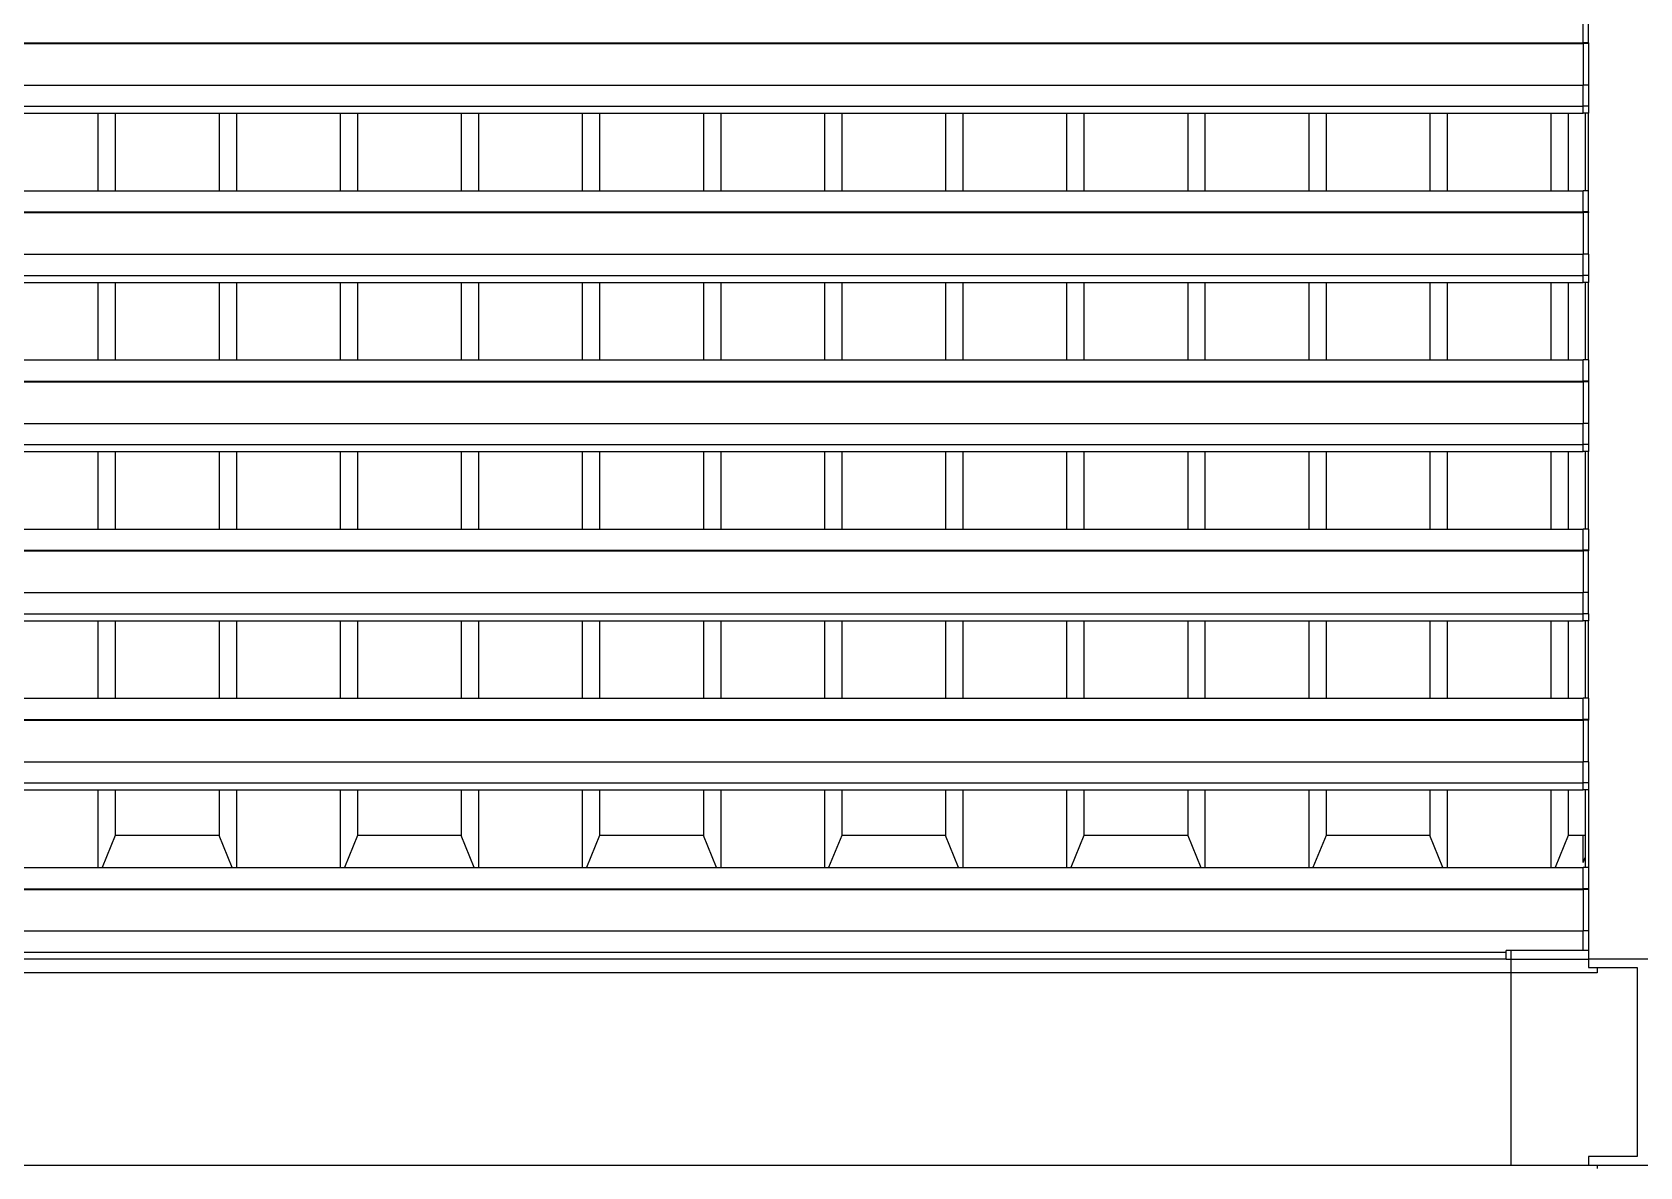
# Model space of a CAD drawing. Extents: x -34 to 34, y -12.8 to 11.9.
# Drawn here: x -13.602 to -11.727, y 9.268 to 10.591 of the extents above; entities that cross this region are included whole.
import ezdxf

# ---------------------------------------------------------------- set-up
doc = ezdxf.new("R2010")
doc.units = 0
doc.layers.get('0').update_dxf_attribs({"linetype": 'CONTINUOUS'})
doc.layers.add('SECTIONCUTEDGES', color=7, linetype='CONTINUOUS')

msp = doc.modelspace()

# ---------------------------------------------------------------- linework, layer by layer
for p, q in [((-11.7932, 10.5783), (-11.7932, 10.603)), ((-11.7872, 10.5783), (-11.7872, 10.603)), ((-15.4172, 10.5783), (-11.7932, 10.5783)), ((-15.4172, 10.5775), (-11.7932, 10.5775)), ((-11.7932, 10.5783), (-11.7932, 10.5775)), ((-11.7872, 10.5783), (-11.7932, 10.5783)), ((-11.7932, 10.5775), (-11.7932, 10.529)), ((-11.7872, 10.5775), (-11.7932, 10.5775)), ((-11.7872, 10.5783), (-11.7872, 10.5775)), ((-11.7872, 10.5775), (-11.7872, 10.529)), ((-15.4172, 10.529), (-11.7932, 10.529)), ((-11.7932, 10.5043), (-11.7932, 10.529)), ((-11.7872, 10.529), (-11.7932, 10.529)), ((-11.7872, 10.529), (-11.7872, 10.5043)), ((-15.4172, 10.5043), (-11.7932, 10.5043)), ((-11.7932, 10.4961), (-11.7932, 10.5043)), ((-11.7872, 10.5043), (-11.7932, 10.5043)), ((-11.7872, 10.5043), (-11.7872, 10.4961)), ((-13.6465, 10.4961), (-13.5255, 10.4961)), ((-13.5255, 10.4961), (-13.5255, 10.4057)), ((-13.5255, 10.4961), (-13.5053, 10.4961)), ((-13.5053, 10.4961), (-13.5053, 10.4057)), ((-13.5053, 10.4961), (-13.3842, 10.4961)), ((-13.3842, 10.4961), (-13.3842, 10.4057)), ((-13.3842, 10.4961), (-13.3641, 10.4961)), ((-13.3641, 10.4961), (-13.3641, 10.4057)), ((-13.3641, 10.4961), (-13.243, 10.4961)), ((-13.243, 10.4961), (-13.243, 10.4057)), ((-13.243, 10.4961), (-13.2229, 10.4961)), ((-13.2229, 10.4961), (-13.2229, 10.4057)), ((-13.2229, 10.4961), (-13.1018, 10.4961)), ((-13.1018, 10.4961), (-13.1018, 10.4057)), ((-13.1018, 10.4961), (-13.0817, 10.4961)), ((-13.0817, 10.4961), (-13.0817, 10.4057)), ((-13.0817, 10.4961), (-12.9606, 10.4961)), ((-12.9606, 10.4961), (-12.9606, 10.4057)), ((-12.9606, 10.4961), (-12.9405, 10.4961)), ((-12.9405, 10.4961), (-12.9405, 10.4057)), ((-12.9405, 10.4961), (-12.8194, 10.4961)), ((-12.8194, 10.4961), (-12.8194, 10.4057)), ((-12.8194, 10.4961), (-12.7992, 10.4961)), ((-12.7992, 10.4961), (-12.7992, 10.4057)), ((-12.7992, 10.4961), (-12.6782, 10.4961)), ((-12.6782, 10.4961), (-12.6782, 10.4057)), ((-12.6782, 10.4961), (-12.658, 10.4961)), ((-12.658, 10.4961), (-12.658, 10.4057)), ((-12.658, 10.4961), (-12.537, 10.4961)), ((-12.537, 10.4961), (-12.537, 10.4057)), ((-12.537, 10.4961), (-12.5168, 10.4961)), ((-12.5168, 10.4961), (-12.5168, 10.4057)), ((-12.5168, 10.4961), (-12.3958, 10.4961)), ((-12.3958, 10.4961), (-12.3958, 10.4057)), ((-12.3958, 10.4961), (-12.3756, 10.4961)), ((-12.3756, 10.4961), (-12.3756, 10.4057)), ((-12.3756, 10.4961), (-12.2546, 10.4961)), ((-12.2546, 10.4961), (-12.2546, 10.4057)), ((-12.2546, 10.4961), (-12.2344, 10.4961)), ((-12.2344, 10.4961), (-12.2344, 10.4057)), ((-12.2344, 10.4961), (-12.1134, 10.4961)), ((-12.1134, 10.4961), (-12.1134, 10.4057)), ((-12.1134, 10.4961), (-12.0932, 10.4961)), ((-12.0932, 10.4961), (-12.0932, 10.4057)), ((-12.0932, 10.4961), (-11.9722, 10.4961)), ((-11.9722, 10.4961), (-11.9722, 10.4057)), ((-11.9722, 10.4961), (-11.952, 10.4961)), ((-11.952, 10.4961), (-11.952, 10.4057)), ((-11.952, 10.4961), (-11.831, 10.4961)), ((-11.831, 10.4961), (-11.831, 10.4057)), ((-11.831, 10.4961), (-11.8108, 10.4961)), ((-11.8108, 10.4961), (-11.8108, 10.4057)), ((-11.8108, 10.4961), (-11.7932, 10.4961)), ((-11.7909, 10.4961), (-11.7932, 10.4961)), ((-11.7909, 10.4961), (-11.7909, 10.4057)), ((-11.7872, 10.4961), (-11.7909, 10.4961)), ((-11.7872, 10.4057), (-11.7872, 10.4961)), ((-13.6465, 10.4057), (-13.5255, 10.4057)), ((-13.5255, 10.4057), (-13.5053, 10.4057)), ((-13.5053, 10.4057), (-13.3842, 10.4057)), ((-13.3842, 10.4057), (-13.3641, 10.4057)), ((-13.3641, 10.4057), (-13.243, 10.4057)), ((-13.243, 10.4057), (-13.2229, 10.4057)), ((-13.2229, 10.4057), (-13.1018, 10.4057)), ((-13.1018, 10.4057), (-13.0817, 10.4057)), ((-13.0817, 10.4057), (-12.9606, 10.4057)), ((-12.9606, 10.4057), (-12.9405, 10.4057)), ((-12.9405, 10.4057), (-12.8194, 10.4057)), ((-12.8194, 10.4057), (-12.7992, 10.4057)), ((-12.7992, 10.4057), (-12.6782, 10.4057)), ((-12.6782, 10.4057), (-12.658, 10.4057)), ((-12.658, 10.4057), (-12.537, 10.4057)), ((-12.537, 10.4057), (-12.5168, 10.4057)), ((-12.5168, 10.4057), (-12.3958, 10.4057)), ((-12.3958, 10.4057), (-12.3756, 10.4057)), ((-12.3756, 10.4057), (-12.2546, 10.4057)), ((-12.2546, 10.4057), (-12.2344, 10.4057)), ((-12.2344, 10.4057), (-12.1134, 10.4057)), ((-12.1134, 10.4057), (-12.0932, 10.4057)), ((-12.0932, 10.4057), (-11.9722, 10.4057)), ((-11.9722, 10.4057), (-11.952, 10.4057)), ((-11.952, 10.4057), (-11.831, 10.4057)), ((-11.831, 10.4057), (-11.8108, 10.4057)), ((-11.8108, 10.4057), (-11.7932, 10.4057)), ((-11.7932, 10.381), (-11.7932, 10.4057)), ((-11.7909, 10.4057), (-11.7932, 10.4057)), ((-11.7872, 10.4057), (-11.7909, 10.4057)), ((-11.7872, 10.381), (-11.7872, 10.4057)), ((-15.4172, 10.381), (-11.7932, 10.381)), ((-15.4172, 10.3802), (-11.7932, 10.3802)), ((-11.7932, 10.381), (-11.7932, 10.3802)), ((-11.7872, 10.381), (-11.7932, 10.381)), ((-11.7932, 10.3802), (-11.7932, 10.3317)), ((-11.7872, 10.3802), (-11.7932, 10.3802)), ((-11.7872, 10.381), (-11.7872, 10.3802)), ((-11.7872, 10.3317), (-11.7872, 10.3802)), ((-15.4172, 10.3317), (-11.7932, 10.3317)), ((-11.7932, 10.3071), (-11.7932, 10.3317)), ((-11.7872, 10.3317), (-11.7932, 10.3317)), ((-11.7872, 10.3317), (-11.7872, 10.3071)), ((-15.4172, 10.3071), (-11.7932, 10.3071)), ((-13.6465, 10.2988), (-13.5255, 10.2988)), ((-13.5255, 10.2988), (-13.5255, 10.2084)), ((-13.5255, 10.2988), (-13.5053, 10.2988)), ((-13.5053, 10.2988), (-13.5053, 10.2084)), ((-13.5053, 10.2988), (-13.3842, 10.2988)), ((-13.3842, 10.2988), (-13.3842, 10.2084)), ((-13.3842, 10.2988), (-13.3641, 10.2988)), ((-13.3641, 10.2988), (-13.3641, 10.2084)), ((-13.3641, 10.2988), (-13.243, 10.2988)), ((-13.243, 10.2988), (-13.243, 10.2084)), ((-13.243, 10.2988), (-13.2229, 10.2988)), ((-13.2229, 10.2988), (-13.2229, 10.2084)), ((-13.2229, 10.2988), (-13.1018, 10.2988)), ((-13.1018, 10.2988), (-13.1018, 10.2084)), ((-13.1018, 10.2988), (-13.0817, 10.2988)), ((-13.0817, 10.2988), (-13.0817, 10.2084)), ((-13.0817, 10.2988), (-12.9606, 10.2988)), ((-12.9606, 10.2988), (-12.9606, 10.2084)), ((-12.9606, 10.2988), (-12.9405, 10.2988)), ((-12.9405, 10.2988), (-12.9405, 10.2084)), ((-12.9405, 10.2988), (-12.8194, 10.2988)), ((-12.8194, 10.2988), (-12.8194, 10.2084)), ((-12.8194, 10.2988), (-12.7992, 10.2988)), ((-12.7992, 10.2988), (-12.7992, 10.2084)), ((-12.7992, 10.2988), (-12.6782, 10.2988)), ((-12.6782, 10.2988), (-12.6782, 10.2084)), ((-12.6782, 10.2988), (-12.658, 10.2988)), ((-12.658, 10.2988), (-12.658, 10.2084)), ((-12.658, 10.2988), (-12.537, 10.2988)), ((-12.537, 10.2988), (-12.537, 10.2084)), ((-12.537, 10.2988), (-12.5168, 10.2988)), ((-12.5168, 10.2988), (-12.5168, 10.2084)), ((-12.5168, 10.2988), (-12.3958, 10.2988)), ((-12.3958, 10.2988), (-12.3958, 10.2084)), ((-12.3958, 10.2988), (-12.3756, 10.2988)), ((-12.3756, 10.2988), (-12.3756, 10.2084)), ((-12.3756, 10.2988), (-12.2546, 10.2988)), ((-12.2546, 10.2988), (-12.2546, 10.2084)), ((-12.2546, 10.2988), (-12.2344, 10.2988)), ((-12.2344, 10.2988), (-12.2344, 10.2084)), ((-12.2344, 10.2988), (-12.1134, 10.2988)), ((-12.1134, 10.2988), (-12.1134, 10.2084)), ((-12.1134, 10.2988), (-12.0932, 10.2988)), ((-12.0932, 10.2988), (-12.0932, 10.2084)), ((-12.0932, 10.2988), (-11.9722, 10.2988)), ((-11.9722, 10.2988), (-11.9722, 10.2084)), ((-11.9722, 10.2988), (-11.952, 10.2988)), ((-11.952, 10.2988), (-11.952, 10.2084)), ((-11.952, 10.2988), (-11.831, 10.2988)), ((-11.831, 10.2988), (-11.831, 10.2084)), ((-11.831, 10.2988), (-11.8108, 10.2988)), ((-11.8108, 10.2988), (-11.8108, 10.2084)), ((-11.8108, 10.2988), (-11.7932, 10.2988)), ((-11.7932, 10.2988), (-11.7932, 10.3071)), ((-11.7872, 10.3071), (-11.7932, 10.3071)), ((-11.7909, 10.2988), (-11.7932, 10.2988)), ((-11.7909, 10.2988), (-11.7909, 10.2084)), ((-11.7872, 10.2988), (-11.7909, 10.2988)), ((-11.7872, 10.3071), (-11.7872, 10.2988)), ((-11.7872, 10.2084), (-11.7872, 10.2988)), ((-13.6465, 10.2084), (-13.5255, 10.2084)), ((-13.5255, 10.2084), (-13.5053, 10.2084)), ((-13.5053, 10.2084), (-13.3842, 10.2084)), ((-13.3842, 10.2084), (-13.3641, 10.2084)), ((-13.3641, 10.2084), (-13.243, 10.2084)), ((-13.243, 10.2084), (-13.2229, 10.2084)), ((-13.2229, 10.2084), (-13.1018, 10.2084)), ((-13.1018, 10.2084), (-13.0817, 10.2084)), ((-13.0817, 10.2084), (-12.9606, 10.2084)), ((-12.9606, 10.2084), (-12.9405, 10.2084)), ((-12.9405, 10.2084), (-12.8194, 10.2084)), ((-12.8194, 10.2084), (-12.7992, 10.2084)), ((-12.7992, 10.2084), (-12.6782, 10.2084)), ((-12.6782, 10.2084), (-12.658, 10.2084)), ((-12.658, 10.2084), (-12.537, 10.2084)), ((-12.537, 10.2084), (-12.5168, 10.2084)), ((-12.5168, 10.2084), (-12.3958, 10.2084)), ((-12.3958, 10.2084), (-12.3756, 10.2084)), ((-12.3756, 10.2084), (-12.2546, 10.2084)), ((-12.2546, 10.2084), (-12.2344, 10.2084)), ((-12.2344, 10.2084), (-12.1134, 10.2084)), ((-12.1134, 10.2084), (-12.0932, 10.2084)), ((-12.0932, 10.2084), (-11.9722, 10.2084)), ((-11.9722, 10.2084), (-11.952, 10.2084)), ((-11.952, 10.2084), (-11.831, 10.2084)), ((-11.831, 10.2084), (-11.8108, 10.2084)), ((-11.8108, 10.2084), (-11.7932, 10.2084)), ((-11.7932, 10.1838), (-11.7932, 10.2084)), ((-11.7909, 10.2084), (-11.7932, 10.2084)), ((-11.7872, 10.2084), (-11.7909, 10.2084)), ((-11.7872, 10.2084), (-11.7872, 10.1838)), ((-15.4172, 10.1838), (-11.7932, 10.1838)), ((-15.4172, 10.1829), (-11.7932, 10.1829)), ((-11.7932, 10.1838), (-11.7932, 10.1829)), ((-11.7872, 10.1838), (-11.7932, 10.1838)), ((-11.7932, 10.1829), (-11.7932, 10.1344)), ((-11.7872, 10.1829), (-11.7932, 10.1829)), ((-11.7872, 10.1838), (-11.7872, 10.1829)), ((-11.7872, 10.1829), (-11.7872, 10.1344)), ((-15.4172, 10.1344), (-11.7932, 10.1344)), ((-11.7932, 10.1098), (-11.7932, 10.1344)), ((-11.7872, 10.1344), (-11.7932, 10.1344)), ((-11.7872, 10.1344), (-11.7872, 10.1098)), ((-15.4172, 10.1098), (-11.7932, 10.1098)), ((-11.7932, 10.1016), (-11.7932, 10.1098)), ((-11.7872, 10.1098), (-11.7932, 10.1098)), ((-11.7872, 10.1098), (-11.7872, 10.1016)), ((-13.6465, 10.1016), (-13.5255, 10.1016)), ((-13.5255, 10.1016), (-13.5255, 10.0112)), ((-13.5255, 10.1016), (-13.5053, 10.1016)), ((-13.5053, 10.1016), (-13.5053, 10.0112)), ((-13.5053, 10.1016), (-13.3842, 10.1016)), ((-13.3842, 10.1016), (-13.3842, 10.0112)), ((-13.3842, 10.1016), (-13.3641, 10.1016)), ((-13.3641, 10.1016), (-13.3641, 10.0112)), ((-13.3641, 10.1016), (-13.243, 10.1016)), ((-13.243, 10.1016), (-13.243, 10.0112)), ((-13.243, 10.1016), (-13.2229, 10.1016)), ((-13.2229, 10.1016), (-13.2229, 10.0112)), ((-13.2229, 10.1016), (-13.1018, 10.1016)), ((-13.1018, 10.1016), (-13.1018, 10.0112)), ((-13.1018, 10.1016), (-13.0817, 10.1016)), ((-13.0817, 10.1016), (-13.0817, 10.0112)), ((-13.0817, 10.1016), (-12.9606, 10.1016)), ((-12.9606, 10.1016), (-12.9606, 10.0112)), ((-12.9606, 10.1016), (-12.9405, 10.1016)), ((-12.9405, 10.1016), (-12.9405, 10.0112)), ((-12.9405, 10.1016), (-12.8194, 10.1016)), ((-12.8194, 10.1016), (-12.8194, 10.0112)), ((-12.8194, 10.1016), (-12.7992, 10.1016)), ((-12.7992, 10.1016), (-12.7992, 10.0112)), ((-12.7992, 10.1016), (-12.6782, 10.1016)), ((-12.6782, 10.1016), (-12.6782, 10.0112)), ((-12.6782, 10.1016), (-12.658, 10.1016)), ((-12.658, 10.1016), (-12.658, 10.0112)), ((-12.658, 10.1016), (-12.537, 10.1016)), ((-12.537, 10.1016), (-12.537, 10.0112)), ((-12.537, 10.1016), (-12.5168, 10.1016)), ((-12.5168, 10.1016), (-12.5168, 10.0112)), ((-12.5168, 10.1016), (-12.3958, 10.1016)), ((-12.3958, 10.1016), (-12.3958, 10.0112)), ((-12.3958, 10.1016), (-12.3756, 10.1016)), ((-12.3756, 10.1016), (-12.3756, 10.0112)), ((-12.3756, 10.1016), (-12.2546, 10.1016)), ((-12.2546, 10.1016), (-12.2546, 10.0112)), ((-12.2546, 10.1016), (-12.2344, 10.1016)), ((-12.2344, 10.1016), (-12.2344, 10.0112)), ((-12.2344, 10.1016), (-12.1134, 10.1016)), ((-12.1134, 10.1016), (-12.1134, 10.0112)), ((-12.1134, 10.1016), (-12.0932, 10.1016)), ((-12.0932, 10.1016), (-12.0932, 10.0112)), ((-12.0932, 10.1016), (-11.9722, 10.1016)), ((-11.9722, 10.1016), (-11.9722, 10.0112)), ((-11.9722, 10.1016), (-11.952, 10.1016)), ((-11.952, 10.1016), (-11.952, 10.0112)), ((-11.952, 10.1016), (-11.831, 10.1016)), ((-11.831, 10.1016), (-11.831, 10.0112)), ((-11.831, 10.1016), (-11.8108, 10.1016)), ((-11.8108, 10.1016), (-11.8108, 10.0112)), ((-11.8108, 10.1016), (-11.7932, 10.1016)), ((-11.7909, 10.1016), (-11.7932, 10.1016)), ((-11.7909, 10.1016), (-11.7909, 10.0112)), ((-11.7872, 10.1016), (-11.7909, 10.1016)), ((-11.7872, 10.0112), (-11.7872, 10.1016)), ((-13.6465, 10.0112), (-13.5255, 10.0112)), ((-13.5255, 10.0112), (-13.5053, 10.0112)), ((-13.5053, 10.0112), (-13.3842, 10.0112)), ((-13.3842, 10.0112), (-13.3641, 10.0112)), ((-13.3641, 10.0112), (-13.243, 10.0112)), ((-13.243, 10.0112), (-13.2229, 10.0112)), ((-13.2229, 10.0112), (-13.1018, 10.0112)), ((-13.1018, 10.0112), (-13.0817, 10.0112)), ((-13.0817, 10.0112), (-12.9606, 10.0112)), ((-12.9606, 10.0112), (-12.9405, 10.0112)), ((-12.9405, 10.0112), (-12.8194, 10.0112)), ((-12.8194, 10.0112), (-12.7992, 10.0112)), ((-12.7992, 10.0112), (-12.6782, 10.0112)), ((-12.6782, 10.0112), (-12.658, 10.0112)), ((-12.658, 10.0112), (-12.537, 10.0112)), ((-12.537, 10.0112), (-12.5168, 10.0112)), ((-12.5168, 10.0112), (-12.3958, 10.0112)), ((-12.3958, 10.0112), (-12.3756, 10.0112)), ((-12.3756, 10.0112), (-12.2546, 10.0112)), ((-12.2546, 10.0112), (-12.2344, 10.0112)), ((-12.2344, 10.0112), (-12.1134, 10.0112)), ((-12.1134, 10.0112), (-12.0932, 10.0112)), ((-12.0932, 10.0112), (-11.9722, 10.0112)), ((-11.9722, 10.0112), (-11.952, 10.0112)), ((-11.952, 10.0112), (-11.831, 10.0112)), ((-11.831, 10.0112), (-11.8108, 10.0112)), ((-11.8108, 10.0112), (-11.7932, 10.0112)), ((-11.7932, 9.9865), (-11.7932, 10.0112)), ((-11.7909, 10.0112), (-11.7932, 10.0112)), ((-11.7872, 10.0112), (-11.7909, 10.0112)), ((-11.7872, 10.0112), (-11.7872, 9.9865)), ((-15.4172, 9.9865), (-11.7932, 9.9865)), ((-15.4172, 9.9857), (-11.7932, 9.9857)), ((-11.7932, 9.9865), (-11.7932, 9.9857)), ((-11.7872, 9.9865), (-11.7932, 9.9865)), ((-11.7932, 9.9857), (-11.7932, 9.9372)), ((-11.7872, 9.9857), (-11.7932, 9.9857)), ((-11.7872, 9.9865), (-11.7872, 9.9857)), ((-11.7872, 9.9372), (-11.7872, 9.9857)), ((-15.4172, 9.9372), (-11.7932, 9.9372)), ((-11.7932, 9.9125), (-11.7932, 9.9372)), ((-11.7872, 9.9372), (-11.7932, 9.9372)), ((-11.7872, 9.9125), (-11.7872, 9.9372)), ((-15.4172, 9.9125), (-11.7932, 9.9125)), ((-13.6465, 9.9043), (-13.5255, 9.9043)), ((-13.5255, 9.9043), (-13.5255, 9.8139)), ((-13.5255, 9.9043), (-13.5053, 9.9043)), ((-13.5053, 9.9043), (-13.5053, 9.8139)), ((-13.5053, 9.9043), (-13.3842, 9.9043)), ((-13.3842, 9.9043), (-13.3842, 9.8139)), ((-13.3842, 9.9043), (-13.3641, 9.9043)), ((-13.3641, 9.9043), (-13.3641, 9.8139)), ((-13.3641, 9.9043), (-13.243, 9.9043)), ((-13.243, 9.9043), (-13.243, 9.8139)), ((-13.243, 9.9043), (-13.2229, 9.9043)), ((-13.2229, 9.9043), (-13.2229, 9.8139)), ((-13.2229, 9.9043), (-13.1018, 9.9043)), ((-13.1018, 9.9043), (-13.1018, 9.8139)), ((-13.1018, 9.9043), (-13.0817, 9.9043)), ((-13.0817, 9.9043), (-13.0817, 9.8139)), ((-13.0817, 9.9043), (-12.9606, 9.9043)), ((-12.9606, 9.9043), (-12.9606, 9.8139)), ((-12.9606, 9.9043), (-12.9405, 9.9043)), ((-12.9405, 9.9043), (-12.9405, 9.8139)), ((-12.9405, 9.9043), (-12.8194, 9.9043)), ((-12.8194, 9.9043), (-12.8194, 9.8139)), ((-12.8194, 9.9043), (-12.7992, 9.9043)), ((-12.7992, 9.9043), (-12.7992, 9.8139)), ((-12.7992, 9.9043), (-12.6782, 9.9043)), ((-12.6782, 9.9043), (-12.6782, 9.8139)), ((-12.6782, 9.9043), (-12.658, 9.9043)), ((-12.658, 9.9043), (-12.658, 9.8139)), ((-12.658, 9.9043), (-12.537, 9.9043)), ((-12.537, 9.9043), (-12.537, 9.8139)), ((-12.537, 9.9043), (-12.5168, 9.9043)), ((-12.5168, 9.9043), (-12.5168, 9.8139)), ((-12.5168, 9.9043), (-12.3958, 9.9043)), ((-12.3958, 9.9043), (-12.3958, 9.8139)), ((-12.3958, 9.9043), (-12.3756, 9.9043)), ((-12.3756, 9.9043), (-12.3756, 9.8139)), ((-12.3756, 9.9043), (-12.2546, 9.9043)), ((-12.2546, 9.9043), (-12.2546, 9.8139)), ((-12.2546, 9.9043), (-12.2344, 9.9043)), ((-12.2344, 9.9043), (-12.2344, 9.8139)), ((-12.2344, 9.9043), (-12.1134, 9.9043)), ((-12.1134, 9.9043), (-12.1134, 9.8139)), ((-12.1134, 9.9043), (-12.0932, 9.9043)), ((-12.0932, 9.9043), (-12.0932, 9.8139)), ((-12.0932, 9.9043), (-11.9722, 9.9043)), ((-11.9722, 9.9043), (-11.9722, 9.8139)), ((-11.9722, 9.9043), (-11.952, 9.9043)), ((-11.952, 9.9043), (-11.952, 9.8139)), ((-11.952, 9.9043), (-11.831, 9.9043)), ((-11.831, 9.9043), (-11.831, 9.8139)), ((-11.831, 9.9043), (-11.8108, 9.9043)), ((-11.8108, 9.9043), (-11.8108, 9.8139)), ((-11.8108, 9.9043), (-11.7932, 9.9043)), ((-11.7932, 9.9043), (-11.7932, 9.9125)), ((-11.7872, 9.9125), (-11.7932, 9.9125)), ((-11.7909, 9.9043), (-11.7932, 9.9043)), ((-11.7909, 9.9043), (-11.7909, 9.8139)), ((-11.7872, 9.9043), (-11.7909, 9.9043)), ((-11.7872, 9.9125), (-11.7872, 9.9043)), ((-11.7872, 9.8139), (-11.7872, 9.9043)), ((-13.6465, 9.8139), (-13.5255, 9.8139)), ((-13.5255, 9.8139), (-13.5053, 9.8139)), ((-13.5053, 9.8139), (-13.3842, 9.8139)), ((-13.3842, 9.8139), (-13.3641, 9.8139)), ((-13.3641, 9.8139), (-13.243, 9.8139)), ((-13.243, 9.8139), (-13.2229, 9.8139)), ((-13.2229, 9.8139), (-13.1018, 9.8139)), ((-13.1018, 9.8139), (-13.0817, 9.8139)), ((-13.0817, 9.8139), (-12.9606, 9.8139)), ((-12.9606, 9.8139), (-12.9405, 9.8139)), ((-12.9405, 9.8139), (-12.8194, 9.8139)), ((-12.8194, 9.8139), (-12.7992, 9.8139)), ((-12.7992, 9.8139), (-12.6782, 9.8139)), ((-12.6782, 9.8139), (-12.658, 9.8139)), ((-12.658, 9.8139), (-12.537, 9.8139)), ((-12.537, 9.8139), (-12.5168, 9.8139)), ((-12.5168, 9.8139), (-12.3958, 9.8139)), ((-12.3958, 9.8139), (-12.3756, 9.8139)), ((-12.3756, 9.8139), (-12.2546, 9.8139)), ((-12.2546, 9.8139), (-12.2344, 9.8139)), ((-12.2344, 9.8139), (-12.1134, 9.8139)), ((-12.1134, 9.8139), (-12.0932, 9.8139)), ((-12.0932, 9.8139), (-11.9722, 9.8139)), ((-11.9722, 9.8139), (-11.952, 9.8139)), ((-11.952, 9.8139), (-11.831, 9.8139)), ((-11.831, 9.8139), (-11.8108, 9.8139)), ((-11.8108, 9.8139), (-11.7932, 9.8139)), ((-11.7932, 9.7892), (-11.7932, 9.8139)), ((-11.7909, 9.8139), (-11.7932, 9.8139)), ((-11.7872, 9.8139), (-11.7909, 9.8139)), ((-11.7872, 9.8139), (-11.7872, 9.7892)), ((-15.4172, 9.7892), (-11.7932, 9.7892)), ((-15.4172, 9.7884), (-11.7932, 9.7884)), ((-11.7932, 9.7892), (-11.7932, 9.7884)), ((-11.7872, 9.7892), (-11.7932, 9.7892)), ((-11.7932, 9.7884), (-11.7932, 9.7399)), ((-11.7872, 9.7884), (-11.7932, 9.7884)), ((-11.7872, 9.7892), (-11.7872, 9.7884)), ((-11.7872, 9.7399), (-11.7872, 9.7884)), ((-15.4172, 9.7399), (-11.7932, 9.7399)), ((-11.7932, 9.7152), (-11.7932, 9.7399)), ((-11.7872, 9.7399), (-11.7932, 9.7399)), ((-11.7872, 9.7399), (-11.7872, 9.7152)), ((-15.4172, 9.7152), (-11.7932, 9.7152)), ((-11.7932, 9.707), (-11.7932, 9.7152)), ((-11.7872, 9.7152), (-11.7932, 9.7152)), ((-11.7872, 9.7152), (-11.7872, 9.707)), ((-13.6465, 9.707), (-13.5255, 9.707)), ((-13.5255, 9.707), (-13.5255, 9.6166)), ((-13.5255, 9.707), (-13.5053, 9.707)), ((-13.5053, 9.707), (-13.5053, 9.6539)), ((-13.5053, 9.707), (-13.3842, 9.707)), ((-13.3842, 9.707), (-13.3842, 9.6539)), ((-13.3842, 9.707), (-13.3641, 9.707)), ((-13.3641, 9.707), (-13.3641, 9.6166)), ((-13.3641, 9.707), (-13.243, 9.707)), ((-13.243, 9.707), (-13.243, 9.6166)), ((-13.243, 9.707), (-13.2229, 9.707)), ((-13.2229, 9.707), (-13.2229, 9.6539)), ((-13.2229, 9.707), (-13.1018, 9.707)), ((-13.1018, 9.707), (-13.1018, 9.6539)), ((-13.1018, 9.707), (-13.0817, 9.707)), ((-13.0817, 9.707), (-13.0817, 9.6166)), ((-13.0817, 9.707), (-12.9606, 9.707)), ((-12.9606, 9.707), (-12.9606, 9.6166)), ((-12.9606, 9.707), (-12.9405, 9.707)), ((-12.9405, 9.707), (-12.9405, 9.6539)), ((-12.9405, 9.707), (-12.8194, 9.707)), ((-12.8194, 9.707), (-12.8194, 9.6539)), ((-12.8194, 9.707), (-12.7992, 9.707)), ((-12.7992, 9.707), (-12.7992, 9.6166)), ((-12.7992, 9.707), (-12.6782, 9.707)), ((-12.6782, 9.707), (-12.6782, 9.6166)), ((-12.6782, 9.707), (-12.658, 9.707)), ((-12.658, 9.707), (-12.658, 9.6539)), ((-12.658, 9.707), (-12.537, 9.707)), ((-12.537, 9.707), (-12.537, 9.6539)), ((-12.537, 9.707), (-12.5168, 9.707)), ((-12.5168, 9.707), (-12.5168, 9.6166)), ((-12.5168, 9.707), (-12.3958, 9.707)), ((-12.3958, 9.707), (-12.3958, 9.6166)), ((-12.3958, 9.707), (-12.3756, 9.707)), ((-12.3756, 9.707), (-12.3756, 9.6539)), ((-12.3756, 9.707), (-12.2546, 9.707)), ((-12.2546, 9.707), (-12.2546, 9.6539)), ((-12.2546, 9.707), (-12.2344, 9.707)), ((-12.2344, 9.707), (-12.2344, 9.6166)), ((-12.2344, 9.707), (-12.1134, 9.707)), ((-12.1134, 9.707), (-12.1134, 9.6166)), ((-12.1134, 9.707), (-12.0932, 9.707)), ((-12.0932, 9.707), (-12.0932, 9.6539)), ((-12.0932, 9.707), (-11.9722, 9.707)), ((-11.9722, 9.707), (-11.9722, 9.6539)), ((-11.9722, 9.707), (-11.952, 9.707)), ((-11.952, 9.707), (-11.952, 9.6166)), ((-11.952, 9.707), (-11.831, 9.707)), ((-11.831, 9.707), (-11.831, 9.6166)), ((-11.831, 9.707), (-11.8108, 9.707)), ((-11.8108, 9.707), (-11.8108, 9.6539)), ((-11.8108, 9.707), (-11.7932, 9.707)), ((-11.7909, 9.707), (-11.7932, 9.707)), ((-11.7872, 9.707), (-11.7909, 9.707)), ((-11.7909, 9.707), (-11.7909, 9.6539)), ((-11.7872, 9.707), (-11.7872, 9.6166)), ((-13.5053, 9.6539), (-13.5205, 9.6166)), ((-13.3842, 9.6539), (-13.5053, 9.6539)), ((-13.369, 9.6166), (-13.3842, 9.6539)), ((-13.2229, 9.6539), (-13.2381, 9.6166)), ((-13.1018, 9.6539), (-13.2229, 9.6539)), ((-13.0866, 9.6166), (-13.1018, 9.6539)), ((-12.9405, 9.6539), (-12.9557, 9.6166)), ((-12.8194, 9.6539), (-12.9405, 9.6539)), ((-12.8042, 9.6166), (-12.8194, 9.6539)), ((-12.658, 9.6539), (-12.6733, 9.6166)), ((-12.537, 9.6539), (-12.658, 9.6539)), ((-12.5218, 9.6166), (-12.537, 9.6539)), ((-12.3756, 9.6539), (-12.3909, 9.6166)), ((-12.2546, 9.6539), (-12.3756, 9.6539)), ((-12.2546, 9.6539), (-12.2393, 9.6166)), ((-12.0932, 9.6539), (-12.1085, 9.6166)), ((-11.9722, 9.6539), (-12.0932, 9.6539)), ((-11.9569, 9.6166), (-11.9722, 9.6539)), ((-11.8108, 9.6539), (-11.8261, 9.6166)), ((-11.7932, 9.6539), (-11.8108, 9.6539)), ((-11.7932, 9.6223), (-11.7932, 9.6539)), ((-11.7909, 9.6539), (-11.7932, 9.6539)), ((-11.7909, 9.6539), (-11.7909, 9.6281)), ((-11.7932, 9.6223), (-11.7909, 9.6281)), ((-11.7909, 9.6281), (-11.7909, 9.6166)), ((-13.6465, 9.6166), (-13.5255, 9.6166)), ((-13.5255, 9.6166), (-13.5205, 9.6166)), ((-13.5205, 9.6166), (-13.369, 9.6166)), ((-13.369, 9.6166), (-13.3641, 9.6166)), ((-13.3641, 9.6166), (-13.243, 9.6166)), ((-13.243, 9.6166), (-13.2381, 9.6166)), ((-13.2381, 9.6166), (-13.0866, 9.6166)), ((-13.0866, 9.6166), (-13.0817, 9.6166)), ((-13.0817, 9.6166), (-12.9606, 9.6166)), ((-12.9606, 9.6166), (-12.9557, 9.6166)), ((-12.9557, 9.6166), (-12.8042, 9.6166)), ((-12.8042, 9.6166), (-12.7992, 9.6166)), ((-12.7992, 9.6166), (-12.6782, 9.6166)), ((-12.6782, 9.6166), (-12.6733, 9.6166)), ((-12.6733, 9.6166), (-12.5218, 9.6166)), ((-12.5218, 9.6166), (-12.5168, 9.6166)), ((-12.5168, 9.6166), (-12.3958, 9.6166)), ((-12.3958, 9.6166), (-12.3909, 9.6166)), ((-12.3909, 9.6166), (-12.2393, 9.6166)), ((-12.2393, 9.6166), (-12.2344, 9.6166)), ((-12.2344, 9.6166), (-12.1134, 9.6166)), ((-12.1134, 9.6166), (-12.1085, 9.6166)), ((-12.1085, 9.6166), (-11.9569, 9.6166)), ((-11.9569, 9.6166), (-11.952, 9.6166)), ((-11.952, 9.6166), (-11.831, 9.6166)), ((-11.831, 9.6166), (-11.8261, 9.6166)), ((-11.8261, 9.6166), (-11.7932, 9.6166)), ((-11.7932, 9.5919), (-11.7932, 9.6166)), ((-11.7909, 9.6166), (-11.7932, 9.6166)), ((-11.7872, 9.6166), (-11.7909, 9.6166)), ((-11.7872, 9.6166), (-11.7872, 9.5919)), ((-15.4172, 9.5919), (-11.7932, 9.5919)), ((-15.4172, 9.5911), (-11.7932, 9.5911)), ((-11.7932, 9.5919), (-11.7932, 9.5911)), ((-11.7872, 9.5919), (-11.7932, 9.5919)), ((-11.7932, 9.5911), (-11.7932, 9.5426)), ((-11.7872, 9.5911), (-11.7932, 9.5911)), ((-11.7872, 9.5919), (-11.7872, 9.5911)), ((-11.7872, 9.5911), (-11.7872, 9.5426)), ((-15.4172, 9.5426), (-11.7932, 9.5426)), ((-11.7932, 9.5197), (-11.7932, 9.5426)), ((-11.7872, 9.5426), (-11.7932, 9.5426)), ((-11.7872, 9.5426), (-11.7872, 9.5197)), ((-15.4172, 9.518), (-11.8832, 9.518)), ((-11.8832, 9.5097), (-15.4172, 9.5097)), ((-11.8832, 9.518), (-11.8832, 9.5197)), ((-11.8772, 9.5197), (-11.8832, 9.5197)), ((-11.8832, 9.5097), (-11.8832, 9.518)), ((-11.8832, 9.5097), (-11.8772, 9.5097)), ((-11.8772, 9.5097), (-11.8772, 9.5197)), ((-11.7932, 9.5197), (-11.8772, 9.5197)), ((-11.8772, 9.5097), (-11.7872, 9.5097)), ((-11.8772, 9.4937), (-11.8772, 9.5097)), ((-11.7872, 9.5197), (-11.7932, 9.5197)), ((-11.7872, 9.5197), (-11.7872, 9.5097)), ((-11.8772, 9.4937), (-15.4741, 9.4937)), ((-11.8772, 9.2697), (-11.8772, 9.4937)), ((-11.7772, 9.4937), (-11.8772, 9.4937)), ((-11.7772, 9.4999), (-11.7772, 9.4937)), ((-15.4172, 9.2697), (-11.8772, 9.2697)), ((-11.8772, 9.2697), (-11.7872, 9.2697)), ((-11.7772, 9.2697), (-11.7772, 9.2655))]:
    msp.add_line(p, q)
at = {"layer": 'SECTIONCUTEDGES'}
for p, q in [((-11.7872, 9.5097), (-11.7872, 9.4999)), ((-11.6672, 9.5097), (-11.7872, 9.5097)), ((-11.7872, 9.4999), (-11.7772, 9.4999)), ((-11.7772, 9.4999), (-11.7303, 9.4999)), ((-11.7303, 9.4999), (-11.7303, 9.2795)), ((-11.7303, 9.2795), (-11.7872, 9.2795)), ((-11.7872, 9.2795), (-11.7872, 9.2697)), ((-11.7872, 9.2697), (-11.7772, 9.2697)), ((-11.7772, 9.2697), (-11.6832, 9.2697))]:
    msp.add_line(p, q, dxfattribs=at)

doc.saveas('drawing.dxf')
